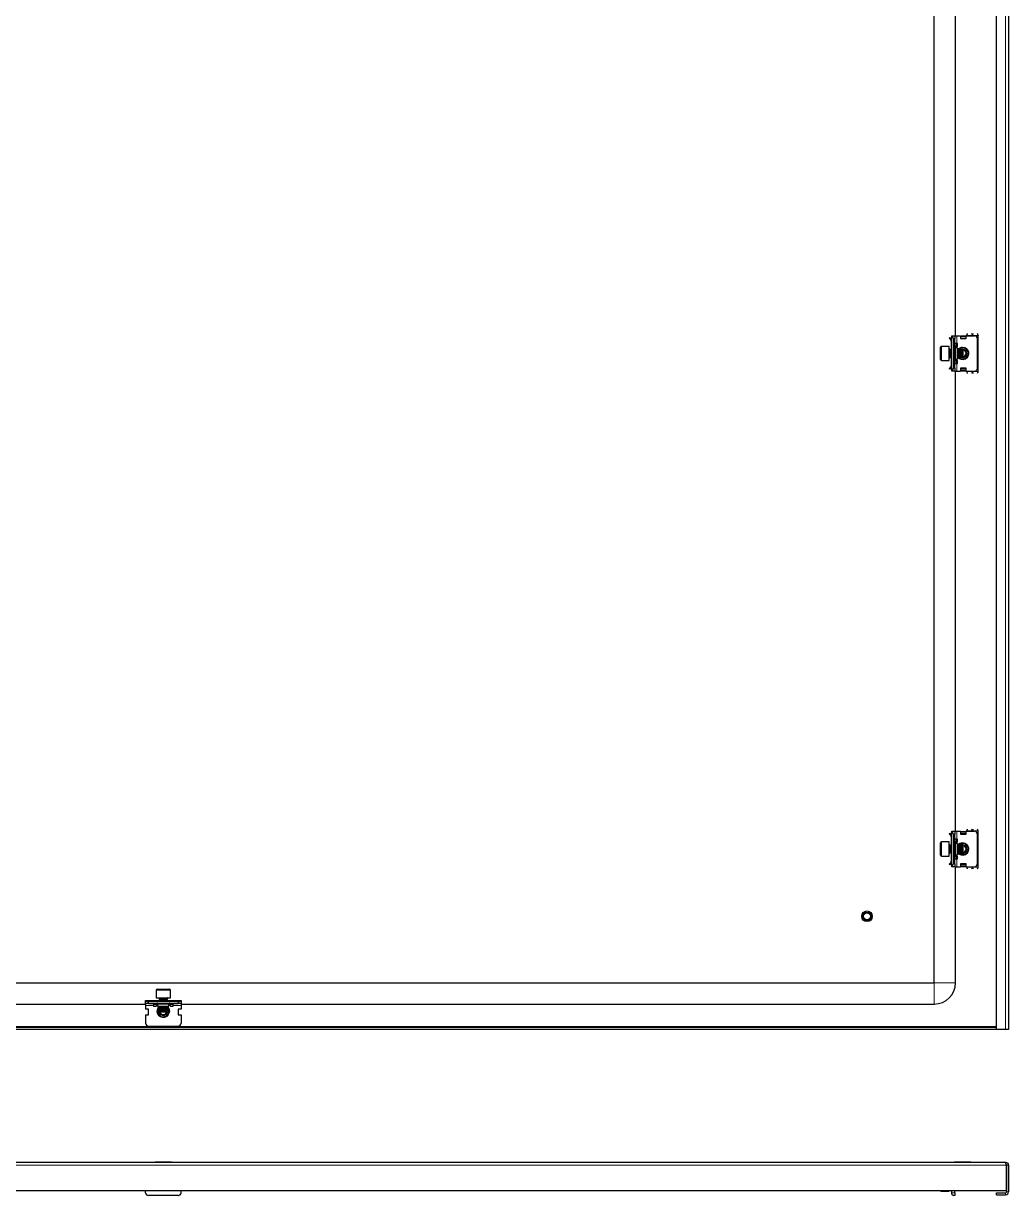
# Model space of a CAD drawing. Header units: millimetres. Extents: x -975 to 2254, y -479 to 1191.
# Drawn here: x 1558 to 2254, y -465 to 363 of the extents above; entities that cross this region are included whole.
import ezdxf

# ---------------------------------------------------------------- set-up
doc = ezdxf.new("R2010")
doc.units = ezdxf.units.MM

msp = doc.modelspace()

# ---------------------------------------------------------------- linework, layer by layer
at = {"color": 7, "linetype": 'Continuous', "lineweight": 25}
for p, q in [((2245.02, -347.52), (2245.02, 1007.48)), ((2253.52, 1007.48), (2253.52, -347.52)), ((2201.02, -314.52), (2201.02, 974.48)), ((2216.02, 142.48), (2216.02, 517.48)), ((2211.96, 141.12), (2211.6, 140.77)), ((2212.58, 139.79), (2211.6, 140.77)), ((2212.93, 140.15), (2211.96, 141.12)), ((2213.31, 141.19), (2213.52, 141.4)), ((2213.52, 142.48), (2215.52, 142.48)), ((2213.52, 142.21), (2213.52, 142.48)), ((2213.52, 117.75), (2213.52, 142.21)), ((2215.52, 142.48), (2215.52, 140.48)), ((2215.52, 142.48), (2217.02, 142.48)), ((2217.02, 142.48), (2219.52, 142.48)), ((2219.52, 142.48), (2219.52, 140.48)), ((2219.77, 142.1), (2220.27, 142.46)), ((2220.27, 142.1), (2219.77, 141.75)), ((2219.77, 141.75), (2219.77, 142.1)), ((2219.77, 140.84), (2219.77, 141.75)), ((2219.77, 140.48), (2219.77, 140.84)), ((2220.27, 142.46), (2220.27, 142.1)), ((2220.27, 142.46), (2222.77, 142.46)), ((2220.27, 142.1), (2222.77, 142.1)), ((2222.77, 142.1), (2222.77, 142.46)), ((2222.77, 142.46), (2223.27, 142.1)), ((2223.27, 141.75), (2222.77, 142.1)), ((2223.27, 142.1), (2223.27, 141.75)), ((2223.27, 141.75), (2223.27, 140.84)), ((2223.27, 140.84), (2223.27, 140.48)), ((2223.32, 142.36), (2223.32, 140.48)), ((2223.52, 142.36), (2223.32, 142.36)), ((2223.52, 142.48), (2229.52, 142.48)), ((2223.52, 140.48), (2223.52, 142.48)), ((2224.02, 142.48), (2224.02, 142.73)), ((2232.02, 117.23), (2232.02, 142.73)), ((2205.52, 125.58), (2205.52, 134.38)), ((2211.52, 134.98), (2206.12, 134.98)), ((2211.52, 124.98), (2211.52, 134.98)), ((2212.13, 132.98), (2211.77, 132.98)), ((2212.52, 132.43), (2212.13, 132.98)), ((2212.13, 131.13), (2212.13, 132.98)), ((2212.91, 132.98), (2212.52, 132.43)), ((2212.58, 139.79), (2212.93, 140.15)), ((2213.13, 132.98), (2212.91, 132.98)), ((2212.91, 131.13), (2212.91, 132.98)), ((2213.02, 140.48), (2213.02, 140.09)), ((2213.02, 138.73), (2213.52, 138.73)), ((2213.02, 138.73), (2213.02, 135.23)), ((2213.52, 135.23), (2213.02, 135.23)), ((2213.02, 135.23), (2213.02, 132.98)), ((2213.52, 132.43), (2213.13, 132.98)), ((2213.13, 131.13), (2213.13, 132.98)), ((2214.52, 140.48), (2214.52, 119.48)), ((2215.52, 119.48), (2215.52, 140.48)), ((2217.02, 136.98), (2215.52, 136.98)), ((2215.84, 134.02), (2217.52, 134.98)), ((2216.02, 134.12), (2216.02, 135.23)), ((2216.02, 135.23), (2216.52, 135.23)), ((2217.52, 133.98), (2216.02, 133.98)), ((2216.52, 135.23), (2217.52, 135.23)), ((2217.52, 136.98), (2217.02, 136.98)), ((2217.52, 134.98), (2217.52, 136.98)), ((2217.52, 125.98), (2217.52, 133.98)), ((2217.91, 132.98), (2217.52, 132.43)), ((2218.13, 132.98), (2217.91, 132.98)), ((2217.91, 131.13), (2217.91, 132.98)), ((2218.52, 132.43), (2218.13, 132.98)), ((2218.13, 131.13), (2218.13, 132.98)), ((2218.91, 132.98), (2218.52, 132.43)), ((2219.13, 132.98), (2218.91, 132.98)), ((2218.91, 131.13), (2218.91, 132.98)), ((2219.52, 132.43), (2219.13, 132.98)), ((2219.13, 131.13), (2219.13, 132.98)), ((2219.44, 132.54), (2219.69, 132.67)), ((2219.52, 140.48), (2223.52, 140.48)), ((2219.91, 132.98), (2219.52, 132.43)), ((2220.13, 132.98), (2219.91, 132.98)), ((2219.91, 131.13), (2219.91, 132.98)), ((2220.52, 132.43), (2220.13, 132.98)), ((2220.13, 131.13), (2220.13, 132.98)), ((2220.73, 132.73), (2220.35, 132.66)), ((2220.91, 132.98), (2220.52, 132.43)), ((2220.96, 132.98), (2220.91, 132.98)), ((2220.91, 131.13), (2220.91, 132.98)), ((2221.52, 132.43), (2220.96, 132.98)), ((2220.96, 126.98), (2220.96, 132.98)), ((2222.04, 132.55), (2221.21, 132.74)), ((2231.52, 119.48), (2231.52, 140.48)), ((2206.12, 124.98), (2211.52, 124.98)), ((2211.77, 126.98), (2212.13, 126.98)), ((2212.13, 126.98), (2212.13, 131.13)), ((2212.13, 126.98), (2212.52, 127.54)), ((2212.52, 130.92), (2212.52, 132.43)), ((2212.52, 127.54), (2212.52, 130.92)), ((2212.52, 127.54), (2212.91, 126.98)), ((2212.91, 126.98), (2212.91, 131.13)), ((2212.91, 126.98), (2213.13, 126.98)), ((2213.02, 126.98), (2213.02, 124.73)), ((2213.02, 124.73), (2213.02, 121.23)), ((2213.02, 124.73), (2213.52, 124.73)), ((2213.13, 126.98), (2213.13, 131.13)), ((2213.13, 126.98), (2213.52, 127.54)), ((2217.52, 124.98), (2215.84, 125.95)), ((2216.02, 125.98), (2217.52, 125.98)), ((2216.02, 124.73), (2216.02, 125.85)), ((2216.52, 124.73), (2216.02, 124.73)), ((2217.52, 124.73), (2216.52, 124.73)), ((2217.52, 127.54), (2217.91, 126.98)), ((2217.52, 122.98), (2217.52, 124.98)), ((2217.91, 126.98), (2217.91, 131.13)), ((2217.91, 126.98), (2218.13, 126.98)), ((2218.13, 126.98), (2218.13, 131.13)), ((2218.13, 126.98), (2218.52, 127.54)), ((2218.52, 130.92), (2218.52, 132.43)), ((2218.52, 127.54), (2218.52, 130.92)), ((2218.52, 127.54), (2218.91, 126.98)), ((2218.91, 126.98), (2218.91, 131.13)), ((2218.91, 126.98), (2219.13, 126.98)), ((2219.13, 126.98), (2219.13, 131.13)), ((2219.13, 126.98), (2219.52, 127.54)), ((2219.69, 127.29), (2219.44, 127.43)), ((2219.52, 130.92), (2219.52, 132.43)), ((2219.52, 127.54), (2219.52, 130.92)), ((2219.52, 127.54), (2219.91, 126.98)), ((2219.91, 126.98), (2219.91, 131.13)), ((2219.91, 126.98), (2220.13, 126.98)), ((2220.13, 126.98), (2220.13, 131.13)), ((2220.13, 126.98), (2220.52, 127.54)), ((2220.52, 130.92), (2220.52, 132.43)), ((2220.52, 127.54), (2220.52, 130.92)), ((2220.52, 127.54), (2220.91, 126.98)), ((2220.91, 126.98), (2220.91, 131.13)), ((2220.91, 126.98), (2220.96, 126.98)), ((2220.96, 126.98), (2221.52, 127.54)), ((2221.52, 127.54), (2221.52, 132.43)), ((2212.58, 120.17), (2211.6, 119.2)), ((2211.96, 118.84), (2211.6, 119.2)), ((2212.93, 119.82), (2211.96, 118.84)), ((2212.58, 120.17), (2212.93, 119.82)), ((2213.02, 121.23), (2213.52, 121.23)), ((2213.02, 119.48), (2213.02, 119.94)), ((2213.52, 118.57), (2213.31, 118.78)), ((2213.52, 117.48), (2213.52, 117.75)), ((2215.52, 117.48), (2213.52, 117.48)), ((2215.52, 122.98), (2217.02, 122.98)), ((2215.52, 119.48), (2215.52, 117.48)), ((2215.52, 117.48), (2217.02, 117.48)), ((2216.02, -207.52), (2216.02, 117.48)), ((2217.02, 122.98), (2217.52, 122.98)), ((2217.02, 117.48), (2219.52, 117.48)), ((2223.52, 119.48), (2219.52, 119.48)), ((2219.52, 119.48), (2219.52, 117.48)), ((2219.77, 119.13), (2219.77, 119.48)), ((2219.77, 118.22), (2219.77, 119.13)), ((2219.77, 117.86), (2219.77, 118.22)), ((2219.77, 118.22), (2220.27, 117.86)), ((2220.27, 117.51), (2219.77, 117.86)), ((2220.27, 117.86), (2220.27, 117.51)), ((2222.77, 117.86), (2220.27, 117.86)), ((2222.77, 117.51), (2220.27, 117.51)), ((2222.77, 117.86), (2223.27, 118.22)), ((2222.77, 117.51), (2222.77, 117.86)), ((2223.27, 117.86), (2222.77, 117.51)), ((2223.27, 119.48), (2223.27, 119.13)), ((2223.27, 119.13), (2223.27, 118.22)), ((2223.27, 118.22), (2223.27, 117.86)), ((2223.32, 119.48), (2223.32, 117.6)), ((2223.32, 117.6), (2223.52, 117.6)), ((2223.52, 117.48), (2223.52, 119.48)), ((2223.52, 117.48), (2229.52, 117.48)), ((2224.02, 117.23), (2224.02, 117.48)), ((2211.52, -215.02), (2206.12, -215.02)), ((2211.52, -225.02), (2211.52, -215.02)), ((2211.96, -208.88), (2211.6, -209.23)), ((2212.58, -210.21), (2211.6, -209.23)), ((2212.93, -209.85), (2211.96, -208.88)), ((2212.58, -210.21), (2212.93, -209.85)), ((2213.02, -209.52), (2213.02, -209.91)), ((2213.02, -211.27), (2213.52, -211.27)), ((2213.02, -211.27), (2213.02, -214.77)), ((2213.52, -214.77), (2213.02, -214.77)), ((2213.02, -214.77), (2213.02, -217.02)), ((2213.31, -208.81), (2213.52, -208.6)), ((2213.52, -207.52), (2215.52, -207.52)), ((2213.52, -207.79), (2213.52, -207.52)), ((2213.52, -232.25), (2213.52, -207.79)), ((2214.52, -209.52), (2214.52, -230.52)), ((2215.52, -207.52), (2215.52, -209.52)), ((2215.52, -207.52), (2217.02, -207.52)), ((2215.52, -230.52), (2215.52, -209.52)), ((2217.02, -213.02), (2215.52, -213.02)), ((2215.84, -215.98), (2217.52, -215.02)), ((2216.02, -215.88), (2216.02, -214.77)), ((2216.02, -214.77), (2216.52, -214.77)), ((2216.52, -214.77), (2217.52, -214.77)), ((2217.02, -207.52), (2219.52, -207.52)), ((2217.52, -213.02), (2217.02, -213.02)), ((2217.52, -215.02), (2217.52, -213.02)), ((2219.52, -207.52), (2219.52, -209.52)), ((2219.52, -209.52), (2223.52, -209.52)), ((2219.77, -207.9), (2220.27, -207.54)), ((2220.27, -207.9), (2219.77, -208.25)), ((2219.77, -208.25), (2219.77, -207.9)), ((2219.77, -209.16), (2219.77, -208.25)), ((2219.77, -209.52), (2219.77, -209.16)), ((2220.27, -207.54), (2220.27, -207.9)), ((2220.27, -207.54), (2222.77, -207.54)), ((2220.27, -207.9), (2222.77, -207.9)), ((2222.77, -207.9), (2222.77, -207.54)), ((2222.77, -207.54), (2223.27, -207.9)), ((2223.27, -208.25), (2222.77, -207.9)), ((2223.27, -207.9), (2223.27, -208.25)), ((2223.27, -208.25), (2223.27, -209.16)), ((2223.27, -209.16), (2223.27, -209.52)), ((2223.32, -207.64), (2223.32, -209.52)), ((2223.52, -207.64), (2223.32, -207.64)), ((2223.52, -209.52), (2223.52, -207.52)), ((2223.52, -207.52), (2229.52, -207.52)), ((2224.02, -207.52), (2224.02, -207.27)), ((2231.52, -230.52), (2231.52, -209.52)), ((2232.02, -232.77), (2232.02, -207.27)), ((2205.52, -224.42), (2205.52, -215.62)), ((2212.13, -217.02), (2211.77, -217.02)), ((2211.77, -223.02), (2212.13, -223.02)), ((2212.52, -217.57), (2212.13, -217.02)), ((2212.13, -218.87), (2212.13, -217.02)), ((2212.13, -223.02), (2212.13, -218.87)), ((2212.13, -223.02), (2212.52, -222.46)), ((2212.91, -217.02), (2212.52, -217.57)), ((2212.52, -219.08), (2212.52, -217.57)), ((2212.52, -222.46), (2212.52, -219.08)), ((2212.52, -222.46), (2212.91, -223.02)), ((2213.13, -217.02), (2212.91, -217.02)), ((2212.91, -218.87), (2212.91, -217.02)), ((2212.91, -223.02), (2212.91, -218.87)), ((2212.91, -223.02), (2213.13, -223.02)), ((2213.02, -223.02), (2213.02, -225.27)), ((2213.52, -217.57), (2213.13, -217.02)), ((2213.13, -218.87), (2213.13, -217.02)), ((2213.13, -223.02), (2213.13, -218.87)), ((2213.13, -223.02), (2213.52, -222.46)), ((2217.52, -216.02), (2216.02, -216.02)), ((2217.52, -224.02), (2217.52, -216.02)), ((2217.91, -217.02), (2217.52, -217.57)), ((2217.52, -222.46), (2217.91, -223.02)), ((2218.13, -217.02), (2217.91, -217.02)), ((2217.91, -218.87), (2217.91, -217.02)), ((2217.91, -223.02), (2217.91, -218.87)), ((2217.91, -223.02), (2218.13, -223.02)), ((2218.52, -217.57), (2218.13, -217.02)), ((2218.13, -218.87), (2218.13, -217.02)), ((2218.13, -223.02), (2218.13, -218.87)), ((2218.13, -223.02), (2218.52, -222.46)), ((2218.91, -217.02), (2218.52, -217.57)), ((2218.52, -219.08), (2218.52, -217.57)), ((2218.52, -222.46), (2218.52, -219.08)), ((2218.52, -222.46), (2218.91, -223.02)), ((2219.13, -217.02), (2218.91, -217.02)), ((2218.91, -218.87), (2218.91, -217.02)), ((2218.91, -223.02), (2218.91, -218.87)), ((2218.91, -223.02), (2219.13, -223.02)), ((2219.52, -217.57), (2219.13, -217.02)), ((2219.13, -218.87), (2219.13, -217.02)), ((2219.13, -223.02), (2219.13, -218.87)), ((2219.13, -223.02), (2219.52, -222.46)), ((2219.44, -217.46), (2219.69, -217.33)), ((2219.69, -222.71), (2219.44, -222.57)), ((2219.91, -217.02), (2219.52, -217.57)), ((2219.52, -219.08), (2219.52, -217.57)), ((2219.52, -222.46), (2219.52, -219.08)), ((2219.52, -222.46), (2219.91, -223.02)), ((2220.13, -217.02), (2219.91, -217.02)), ((2219.91, -218.87), (2219.91, -217.02)), ((2219.91, -223.02), (2219.91, -218.87)), ((2219.91, -223.02), (2220.13, -223.02)), ((2220.52, -217.57), (2220.13, -217.02)), ((2220.13, -218.87), (2220.13, -217.02)), ((2220.13, -223.02), (2220.13, -218.87)), ((2220.13, -223.02), (2220.52, -222.46)), ((2220.73, -217.27), (2220.35, -217.34)), ((2220.91, -217.02), (2220.52, -217.57)), ((2220.52, -219.08), (2220.52, -217.57)), ((2220.52, -222.46), (2220.52, -219.08)), ((2220.52, -222.46), (2220.91, -223.02)), ((2220.96, -217.02), (2220.91, -217.02)), ((2220.91, -218.87), (2220.91, -217.02)), ((2220.91, -223.02), (2220.91, -218.87)), ((2220.91, -223.02), (2220.96, -223.02)), ((2221.52, -217.57), (2220.96, -217.02)), ((2220.96, -223.02), (2220.96, -217.02)), ((2220.96, -223.02), (2221.52, -222.46)), ((2222.04, -217.45), (2221.21, -217.26)), ((2221.52, -222.46), (2221.52, -217.57)), ((2206.12, -225.02), (2211.52, -225.02)), ((2212.58, -229.83), (2211.6, -230.8)), ((2211.96, -231.16), (2211.6, -230.8)), ((2212.93, -230.18), (2211.96, -231.16)), ((2212.58, -229.83), (2212.93, -230.18)), ((2213.02, -225.27), (2213.02, -228.77)), ((2213.02, -225.27), (2213.52, -225.27)), ((2213.02, -228.77), (2213.52, -228.77)), ((2213.02, -230.52), (2213.02, -230.06)), ((2213.52, -231.43), (2213.31, -231.22)), ((2215.52, -227.02), (2217.02, -227.02)), ((2215.52, -230.52), (2215.52, -232.52)), ((2217.52, -225.02), (2215.84, -224.05)), ((2216.02, -224.02), (2217.52, -224.02)), ((2216.02, -225.27), (2216.02, -224.15)), ((2216.52, -225.27), (2216.02, -225.27)), ((2217.52, -225.27), (2216.52, -225.27)), ((2217.02, -227.02), (2217.52, -227.02)), ((2217.52, -227.02), (2217.52, -225.02)), ((2223.52, -230.52), (2219.52, -230.52)), ((2219.52, -230.52), (2219.52, -232.52)), ((2219.77, -230.87), (2219.77, -230.52)), ((2219.77, -231.78), (2219.77, -230.87)), ((2223.27, -230.52), (2223.27, -230.87)), ((2223.27, -230.87), (2223.27, -231.78)), ((2223.32, -230.52), (2223.32, -232.4)), ((2223.52, -232.52), (2223.52, -230.52)), ((2213.52, -232.52), (2213.52, -232.25)), ((2215.52, -232.52), (2213.52, -232.52)), ((2215.52, -232.52), (2217.02, -232.52)), ((2216.02, -314.52), (2216.02, -232.52)), ((2217.02, -232.52), (2219.52, -232.52)), ((2219.77, -232.14), (2219.77, -231.78)), ((2219.77, -231.78), (2220.27, -232.14)), ((2220.27, -232.49), (2219.77, -232.14)), ((2220.27, -232.14), (2220.27, -232.49)), ((2222.77, -232.14), (2220.27, -232.14)), ((2222.77, -232.49), (2220.27, -232.49)), ((2222.77, -232.14), (2223.27, -231.78)), ((2222.77, -232.49), (2222.77, -232.14)), ((2223.27, -232.14), (2222.77, -232.49)), ((2223.27, -231.78), (2223.27, -232.14)), ((2223.32, -232.4), (2223.52, -232.4)), ((2223.52, -232.52), (2229.52, -232.52)), ((2224.02, -232.77), (2224.02, -232.52)), ((1112.02, -314.52), (2201.02, -314.52)), ((1651.52, -319.62), (1651.52, -325.02)), ((1652.12, -319.02), (1660.58, -319.02)), ((1660.58, -319.02), (1660.92, -319.02)), ((1661.52, -325.02), (1661.52, -319.62)), ((1112.02, -329.52), (1644.02, -329.52)), ((1644.02, -329.02), (1644.02, -327.02)), ((1644.02, -327.02), (1644.29, -327.02)), ((1646.02, -329.02), (1644.02, -329.02)), ((1644.02, -329.02), (1644.02, -330.52)), ((1644.02, -330.52), (1644.02, -333.02)), ((1644.29, -327.02), (1668.75, -327.02)), ((1667.02, -328.02), (1646.02, -328.02)), ((1646.02, -329.02), (1667.02, -329.02)), ((1649.52, -329.02), (1649.52, -330.52)), ((1649.52, -329.52), (1652.38, -329.52)), ((1649.52, -330.52), (1649.52, -331.02)), ((1649.52, -331.02), (1651.52, -331.02)), ((1651.52, -325.02), (1661.14, -325.02)), ((1651.52, -331.02), (1652.49, -329.34)), ((1652.52, -329.52), (1652.52, -331.02)), ((1652.52, -331.02), (1660.52, -331.02)), ((1653.52, -325.27), (1653.52, -325.63)), ((1653.52, -325.63), (1654.07, -326.02)), ((1653.52, -325.63), (1655.37, -325.63)), ((1654.07, -326.02), (1653.52, -326.41)), ((1653.52, -326.41), (1653.52, -326.63)), ((1653.52, -326.41), (1655.37, -326.41)), ((1653.52, -326.63), (1654.07, -327.02)), ((1653.52, -326.63), (1655.37, -326.63)), ((1654.07, -331.02), (1653.52, -331.41)), ((1654.07, -326.02), (1655.58, -326.02)), ((1655.37, -325.63), (1659.52, -325.63)), ((1655.37, -326.41), (1659.52, -326.41)), ((1655.37, -326.63), (1659.52, -326.63)), ((1655.58, -326.02), (1658.96, -326.02)), ((1658.96, -326.02), (1659.52, -325.63)), ((1659.52, -326.41), (1658.96, -326.02)), ((1658.96, -327.02), (1659.52, -326.63)), ((1659.52, -331.41), (1658.96, -331.02)), ((1659.52, -325.63), (1659.52, -325.27)), ((1659.52, -326.63), (1659.52, -326.41)), ((1660.52, -331.02), (1660.52, -329.52)), ((1660.55, -329.34), (1661.52, -331.02)), ((1660.65, -329.52), (1663.52, -329.52)), ((1661.14, -325.02), (1661.52, -325.02)), ((1661.52, -331.02), (1663.52, -331.02)), ((1663.52, -330.52), (1663.52, -329.02)), ((1663.52, -331.02), (1663.52, -330.52)), ((1669.02, -329.02), (1667.02, -329.02)), ((1668.75, -327.02), (1669.02, -327.02)), ((1669.02, -327.02), (1669.02, -329.02)), ((1669.02, -329.02), (1669.02, -330.52)), ((1669.02, -329.52), (2201.02, -329.52)), ((1669.02, -330.52), (1669.02, -333.02)), ((1646.02, -333.02), (1644.02, -333.02)), ((1644.02, -337.02), (1644.02, -343.02)), ((1644.02, -337.02), (1646.02, -337.02)), ((1646.02, -337.02), (1646.02, -333.02)), ((1653.52, -331.41), (1653.52, -331.63)), ((1653.52, -331.41), (1655.37, -331.41)), ((1653.52, -331.63), (1654.07, -332.02)), ((1653.52, -331.63), (1655.37, -331.63)), ((1654.07, -332.02), (1653.52, -332.41)), ((1653.52, -332.41), (1653.52, -332.63)), ((1653.52, -332.41), (1655.37, -332.41)), ((1653.52, -332.63), (1654.07, -333.02)), ((1653.52, -332.63), (1655.37, -332.63)), ((1654.07, -333.02), (1653.52, -333.41)), ((1653.52, -333.41), (1653.52, -333.63)), ((1653.52, -333.41), (1655.37, -333.41)), ((1653.52, -333.63), (1654.07, -334.02)), ((1653.52, -333.63), (1655.37, -333.63)), ((1654.07, -334.02), (1653.52, -334.41)), ((1653.52, -334.41), (1653.52, -334.46)), ((1653.52, -334.41), (1655.37, -334.41)), ((1653.52, -334.46), (1654.07, -335.02)), ((1653.52, -334.46), (1659.29, -334.46)), ((1653.84, -333.85), (1653.77, -334.23)), ((1653.77, -334.71), (1653.96, -335.54)), ((1653.83, -333.19), (1653.96, -332.94)), ((1654.07, -332.02), (1655.58, -332.02)), ((1654.07, -333.02), (1655.58, -333.02)), ((1654.07, -334.02), (1655.58, -334.02)), ((1654.07, -335.02), (1658.78, -335.02)), ((1655.37, -331.41), (1659.52, -331.41)), ((1655.37, -331.63), (1659.52, -331.63)), ((1655.37, -332.41), (1659.52, -332.41)), ((1655.37, -332.63), (1659.52, -332.63)), ((1655.37, -333.41), (1659.52, -333.41)), ((1655.37, -333.63), (1659.52, -333.63)), ((1655.37, -334.41), (1659.52, -334.41)), ((1655.58, -332.02), (1658.96, -332.02)), ((1655.58, -333.02), (1658.96, -333.02)), ((1655.58, -334.02), (1658.96, -334.02)), ((1658.78, -335.02), (1658.96, -335.02)), ((1658.96, -332.02), (1659.52, -331.63)), ((1659.52, -332.41), (1658.96, -332.02)), ((1658.96, -333.02), (1659.52, -332.63)), ((1659.52, -333.41), (1658.96, -333.02)), ((1658.96, -334.02), (1659.52, -333.63)), ((1659.52, -334.41), (1658.96, -334.02)), ((1658.96, -335.02), (1659.52, -334.46)), ((1659.07, -332.94), (1659.21, -333.19)), ((1659.29, -334.46), (1659.52, -334.46)), ((1659.52, -331.63), (1659.52, -331.41)), ((1659.52, -332.63), (1659.52, -332.41)), ((1659.52, -333.63), (1659.52, -333.41)), ((1659.52, -334.46), (1659.52, -334.41)), ((1669.02, -333.02), (1667.02, -333.02)), ((1667.02, -333.02), (1667.02, -337.02)), ((1667.02, -337.02), (1669.02, -337.02)), ((1669.02, -337.02), (1669.02, -343.02)), ((2245.02, -346.02), (1068.02, -346.02)), ((2245.02, -347.52), (1068.02, -347.52)), ((1646.02, -345.02), (1667.02, -345.02)), ((2251.42, -347.52), (2245.02, -347.52)), ((2253.52, -347.52), (2251.42, -347.52)), ((1061.62, -441.26), (2251.42, -441.26)), ((1650.73, -440.96), (1650.73, -441.26)), ((1650.73, -440.96), (1662.3, -440.96)), ((1662.3, -441.26), (1662.3, -440.96)), ((2215.23, -440.96), (2215.23, -441.26)), ((2215.23, -440.96), (2226.39, -440.96)), ((2226.39, -440.96), (2226.8, -440.96)), ((2226.8, -441.26), (2226.8, -440.96)), ((2251.82, -443.36), (2251.82, -461.26)), ((2253.52, -443.36), (2252.02, -443.36)), ((2252.02, -443.36), (2252.02, -462.16)), ((2253.52, -443.36), (2253.52, -462.16)), ((1061.22, -461.26), (2251.82, -461.26)), ((1644.02, -462.76), (1644.02, -461.26)), ((1669.02, -462.76), (1669.02, -461.26)), ((2206.12, -461.76), (2211.52, -461.76)), ((2211.52, -461.76), (2211.52, -461.26)), ((2213.02, -461.76), (2213.52, -461.76)), ((2213.52, -462.76), (2213.52, -461.26)), ((2213.52, -463.76), (2213.52, -462.76)), ((2215.52, -462.76), (2215.52, -461.26)), ((2215.52, -462.76), (2215.52, -464.76)), ((2245.02, -464.26), (2245.02, -462.76)), ((2245.02, -462.76), (2251.42, -462.76)), ((1667.02, -464.76), (1646.02, -464.76)), ((2213.52, -463.76), (2214.52, -464.76)), ((2215.52, -464.76), (2214.52, -464.76)), ((2245.02, -464.26), (2251.42, -464.26))]:
    msp.add_line(p, q, dxfattribs=at)
at = {"color": 8, "linetype": 'Continuous', "lineweight": 18}
for p, q in [((2251.42, 1007.48), (2251.42, -347.52)), ((2213.52, 140.98), (2213.31, 141.19)), ((2217.02, 136.98), (2217.02, 142.48)), ((2223.27, 140.84), (2219.77, 140.84)), ((2224.02, 142.73), (2228.02, 142.73)), ((2232.02, 142.73), (2228.02, 142.73)), ((2206.12, 134.98), (2206.12, 124.98)), ((2211.77, 132.98), (2211.77, 127.21)), ((2213.52, 140.48), (2213.02, 140.48)), ((2215.52, 140.48), (2214.52, 140.48)), ((2216.02, 133.98), (2216.02, 125.98)), ((2216.52, 135.23), (2216.52, 136.98)), ((2211.77, 127.21), (2211.77, 126.98)), ((2216.52, 122.98), (2216.52, 124.73)), ((2213.52, 119.48), (2213.02, 119.48)), ((2213.52, 118.98), (2213.31, 118.78)), ((2214.52, 119.48), (2215.52, 119.48)), ((2217.02, 117.48), (2217.02, 122.98)), ((2219.77, 119.13), (2223.27, 119.13)), ((2228.02, 117.23), (2224.02, 117.23)), ((2232.02, 117.23), (2228.02, 117.23)), ((2206.12, -215.02), (2206.12, -225.02)), ((2213.52, -209.52), (2213.02, -209.52)), ((2213.52, -209.02), (2213.31, -208.81)), ((2215.52, -209.52), (2214.52, -209.52)), ((2216.52, -214.77), (2216.52, -213.02)), ((2217.02, -213.02), (2217.02, -207.52)), ((2223.27, -209.16), (2219.77, -209.16)), ((2224.02, -207.27), (2228.02, -207.27)), ((2232.02, -207.27), (2228.02, -207.27)), ((2211.77, -217.02), (2211.77, -222.79)), ((2211.77, -222.79), (2211.77, -223.02)), ((2216.02, -216.02), (2216.02, -224.02)), ((2213.52, -230.52), (2213.02, -230.52)), ((2213.52, -231.02), (2213.31, -231.22)), ((2214.52, -230.52), (2215.52, -230.52)), ((2216.52, -227.02), (2216.52, -225.27)), ((2217.02, -232.52), (2217.02, -227.02)), ((2219.77, -230.87), (2223.27, -230.87)), ((2228.02, -232.77), (2224.02, -232.77)), ((2232.02, -232.77), (2228.02, -232.77)), ((2201.02, -314.52), (2216.02, -314.52)), ((2201.02, -314.52), (2201.02, -329.52)), ((1661.14, -319.62), (1651.52, -319.62)), ((1661.52, -319.62), (1661.14, -319.62)), ((1644.02, -330.52), (1649.52, -330.52)), ((1646.02, -328.02), (1646.02, -329.02)), ((1660.52, -329.52), (1652.52, -329.52)), ((1659.52, -325.27), (1653.52, -325.27)), ((1663.52, -330.52), (1669.02, -330.52)), ((1667.02, -329.02), (1667.02, -328.02)), ((2245.02, -345.42), (1068.02, -345.42)), ((1061.22, -443.36), (2251.82, -443.36)), ((2206.12, -461.26), (2206.12, -461.76)), ((2213.52, -462.76), (2215.52, -462.76)), ((2251.42, -462.76), (2251.42, -464.26)), ((2252.02, -462.16), (2253.52, -462.16))]:
    msp.add_line(p, q, dxfattribs=at)
at = {"color": 7, "linetype": 'Continuous', "lineweight": 25, "flags": 128}
for points in [[(2220.35, 127.3), (2220.48, 127.28), (2220.73, 127.24)], [(2220.35, -222.7), (2220.48, -222.72), (2220.73, -222.76)], [(1659.26, -334.23), (1659.22, -333.98), (1659.2, -333.85)]]:
    msp.add_lwpolyline(points, dxfattribs=at)
at = {"color": 7, "linetype": 'Continuous', "lineweight": 25}
for radius in [3.75, 3, 2.5]:
    msp.add_circle((2153.52, -267.52), radius, dxfattribs=at)
for centre, radius, start, end in [((2214.02, 140.48), 1, 135, 180), ((2212.52, 140.48), 2, 0, 60), ((2229.52, 140.48), 2, 0, 90), ((2206.12, 134.38), 0.6, 90, 180), ((2211.77, 133.23), 0.25, 180, 270), ((2216.02, 134.48), 0.5, 180, 270), ((2221.02, 129.98), 4, 90, 134.28235), ((2221.02, 129.98), 4, 225.71765, 90), ((2221.02, 129.98), 3, 254.33161, 105.66839), ((2221.02, 129.98), 2.76, 274.01261, 68.2426), ((2206.12, 125.58), 0.6, 180, 270), ((2211.77, 126.73), 0.25, 90, 180), ((2216.02, 125.48), 0.5, 90, 180), ((2221.02, 129.98), 2.45, 281.79772, 78.20228), ((2214.02, 119.48), 1, 180, 225), ((2212.52, 119.48), 2, 300, 0), ((2229.52, 119.48), 2, 270, 0), ((2206.12, -215.62), 0.6, 90, 180), ((2214.02, -209.52), 1, 135, 180), ((2212.52, -209.52), 2, 0, 60), ((2229.52, -209.52), 2, 0, 90), ((2211.77, -216.77), 0.25, 180, 270), ((2211.77, -223.27), 0.25, 90, 180), ((2216.02, -215.52), 0.5, 180, 270), ((2221.02, -220.02), 4, 90, 134.28235), ((2221.02, -220.02), 4, 225.71765, 90), ((2221.02, -220.02), 3, 254.33161, 105.66839), ((2221.02, -220.02), 2.76, 274.01261, 68.2426), ((2221.02, -220.02), 2.45, 281.79772, 78.20228), ((2206.12, -224.42), 0.6, 180, 270), ((2214.02, -230.52), 1, 180, 225), ((2212.52, -230.52), 2, 300, 0), ((2216.02, -224.52), 0.5, 90, 180), ((2229.52, -230.52), 2, 270, 0), ((2201.02, -314.52), 15, 270, 0), ((1652.12, -319.62), 0.6, 90, 180), ((1660.92, -319.62), 0.6, 0, 90), ((1646.02, -326.02), 2, 210, 270), ((1652.02, -329.52), 0.5, 0, 90), ((1653.27, -325.27), 0.25, 0, 90), ((1659.77, -325.27), 0.25, 90, 180), ((1661.02, -329.52), 0.5, 90, 180), ((1667.02, -326.02), 2, 270, 330), ((1656.52, -334.52), 4, 135.71765, 0), ((1656.52, -334.52), 3, 164.33161, 15.66839), ((1656.52, -334.52), 2.76, 201.7574, 355.98739), ((1656.52, -334.52), 2.45, 191.79772, 291.7574), ((1656.52, -334.52), 2.45, 291.7574, 348.20228), ((1656.52, -334.52), 4, 0, 44.28235), ((1646.02, -343.02), 2, 180, 270), ((1667.02, -343.02), 2, 270, 0), ((1646.02, -462.76), 2, 180, 270), ((1667.02, -462.76), 2, 270, 0), ((2206.12, -461.16), 0.6, 189.59407, 270), ((2251.42, -462.16), 2.1, 270, 0), ((2251.42, -462.16), 0.6, 270, 0)]:
    msp.add_arc(centre, radius, start, end, dxfattribs=at)
at = {"color": 8, "linetype": 'Continuous', "lineweight": 18}
for centre, start, end in [((2221.02, 129.98), 218.94244, 90), ((2221.02, 129.98), 90, 141.05756), ((2221.02, -220.02), 218.94244, 90), ((2221.02, -220.02), 90, 141.05756), ((1656.52, -334.52), 128.94244, 0), ((1656.52, -334.52), 0, 51.05756)]:
    msp.add_arc(centre, 4.5, start, end, dxfattribs=at)
at = {"color": 7, "linetype": 'Continuous', "lineweight": 25}
for points, knots in [([(2224.02, 142.73), (2224.07, 142.85), (2224.16, 143.09), (2224.3, 143.44), (2224.45, 143.77), (2224.54, 143.96), (2224.59, 144.06)], [0, 0, 0, 0, 0.247454, 0.50208, 0.749534, 1, 1, 1, 1]), ([(2227.45, 144.05), (2227.53, 143.89), (2227.7, 143.54), (2227.89, 143.05), (2228, 142.77), (2228.02, 142.73)], [0, 0, 0, 0, 0.415483, 0.917152, 1, 1, 1, 1]), ([(2228.02, 142.73), (2228.11, 142.98), (2228.3, 143.46), (2228.49, 143.86), (2228.59, 144.06)], [0, 0, 0, 0, 0.502065, 1, 1, 1, 1]), ([(2231.45, 144.05), (2231.53, 143.89), (2231.7, 143.54), (2231.89, 143.05), (2232, 142.77), (2232.02, 142.73)], [0, 0, 0, 0, 0.415483, 0.917152, 1, 1, 1, 1]), ([(2213.02, 138.73), (2213, 138.92), (2212.97, 139.21), (2212.78, 139.57), (2212.65, 139.72), (2212.58, 139.79)], [0, 0, 0, 0, 0.485042, 0.738404, 1, 1, 1, 1]), ([(2213.52, 138.73), (2213.49, 138.97), (2213.44, 139.46), (2213.15, 139.92), (2212.96, 140.12), (2212.93, 140.15)], [0, 0, 0, 0, 0.461863, 0.923726, 1, 1, 1, 1]), ([(2212.58, 120.17), (2212.7, 120.32), (2212.88, 120.55), (2213, 120.93), (2213.01, 121.13), (2213.02, 121.23)], [0, 0, 0, 0, 0.4850424, 0.7384039, 1, 1, 1, 1]), ([(2212.93, 119.82), (2213.08, 120.01), (2213.39, 120.39), (2213.51, 120.91), (2213.52, 121.19), (2213.52, 121.23)], [0, 0, 0, 0, 0.461863, 0.923726, 1, 1, 1, 1]), ([(2224.59, 115.92), (2224.51, 116.08), (2224.34, 116.42), (2224.14, 116.91), (2224.03, 117.19), (2224.02, 117.23)], [0, 0, 0, 0, 0.415483, 0.917152, 1, 1, 1, 1]), ([(2228.02, 117.23), (2227.92, 116.99), (2227.73, 116.5), (2227.54, 116.11), (2227.45, 115.91)], [0, 0, 0, 0, 0.502065, 1, 1, 1, 1]), ([(2228.59, 115.92), (2228.51, 116.08), (2228.34, 116.42), (2228.14, 116.91), (2228.03, 117.19), (2228.02, 117.23)], [0, 0, 0, 0, 0.415483, 0.917152, 1, 1, 1, 1]), ([(2232.02, 117.23), (2231.92, 116.99), (2231.73, 116.5), (2231.54, 116.11), (2231.45, 115.91)], [0, 0, 0, 0, 0.5020654, 1, 1, 1, 1]), ([(2224.02, -207.27), (2224.07, -207.15), (2224.16, -206.91), (2224.3, -206.56), (2224.45, -206.23), (2224.54, -206.04), (2224.59, -205.94)], [0, 0, 0, 0, 0.2474545, 0.5020799, 0.7495343, 1, 1, 1, 1]), ([(2227.45, -205.95), (2227.53, -206.11), (2227.7, -206.46), (2227.89, -206.95), (2228, -207.23), (2228.02, -207.27)], [0, 0, 0, 0, 0.415483, 0.917152, 1, 1, 1, 1]), ([(2228.02, -207.27), (2228.11, -207.02), (2228.3, -206.54), (2228.49, -206.14), (2228.59, -205.94)], [0, 0, 0, 0, 0.502065, 1, 1, 1, 1]), ([(2231.45, -205.95), (2231.53, -206.11), (2231.7, -206.46), (2231.89, -206.95), (2232, -207.23), (2232.02, -207.27)], [0, 0, 0, 0, 0.415483, 0.917152, 1, 1, 1, 1]), ([(2213.02, -211.27), (2213, -211.08), (2212.97, -210.79), (2212.78, -210.43), (2212.65, -210.28), (2212.58, -210.21)], [0, 0, 0, 0, 0.4850424, 0.7384039, 1, 1, 1, 1]), ([(2213.52, -211.27), (2213.49, -211.03), (2213.44, -210.54), (2213.15, -210.08), (2212.96, -209.88), (2212.93, -209.85)], [0, 0, 0, 0, 0.461863, 0.923726, 1, 1, 1, 1]), ([(2212.58, -229.83), (2212.7, -229.68), (2212.88, -229.45), (2213, -229.07), (2213.01, -228.87), (2213.02, -228.77)], [0, 0, 0, 0, 0.4850424, 0.7384039, 1, 1, 1, 1]), ([(2212.93, -230.18), (2213.08, -229.99), (2213.39, -229.61), (2213.51, -229.09), (2213.52, -228.81), (2213.52, -228.77)], [0, 0, 0, 0, 0.461863, 0.923726, 1, 1, 1, 1]), ([(2224.59, -234.08), (2224.51, -233.92), (2224.34, -233.58), (2224.14, -233.09), (2224.03, -232.81), (2224.02, -232.77)], [0, 0, 0, 0, 0.415483, 0.917152, 1, 1, 1, 1]), ([(2228.02, -232.77), (2227.92, -233.01), (2227.73, -233.5), (2227.54, -233.89), (2227.45, -234.09)], [0, 0, 0, 0, 0.5020654, 1, 1, 1, 1]), ([(2228.59, -234.08), (2228.51, -233.92), (2228.34, -233.58), (2228.14, -233.09), (2228.03, -232.81), (2228.02, -232.77)], [0, 0, 0, 0, 0.415483, 0.917152, 1, 1, 1, 1]), ([(2232.02, -232.77), (2231.92, -233.01), (2231.73, -233.5), (2231.54, -233.89), (2231.45, -234.09)], [0, 0, 0, 0, 0.502065, 1, 1, 1, 1]), ([(2251.42, -441.26), (2251.7, -441.26), (2251.97, -441.32), (2252.48, -441.53), (2252.71, -441.68), (2253.1, -442.07), (2253.25, -442.3), (2253.46, -442.82), (2253.52, -443.09), (2253.52, -443.36)], [0, 0, 0, 0, 0.25, 0.25, 0.5, 0.5, 0.75, 0.75, 1, 1, 1, 1]), ([(2251.82, -443.36), (2251.78, -443.09), (2251.75, -442.81), (2251.68, -442.31), (2251.65, -442.07), (2251.58, -441.69), (2251.55, -441.53), (2251.48, -441.32), (2251.45, -441.26), (2251.42, -441.26)], [0, 0, 0, 0, 0.25, 0.25, 0.5, 0.5, 0.75, 0.75, 1, 1, 1, 1]), ([(2251.76, -442.89), (2251.79, -442.91), (2251.96, -443.01), (2251.99, -443.21), (2252.02, -443.36)], [0, 0, 0, 0, 0.2077128, 1, 1, 1, 1]), ([(2213.02, -461.76), (2213, -461.66), (2212.96, -461.51), (2212.82, -461.34), (2212.74, -461.28), (2212.72, -461.26)], [0, 0, 0, 0, 0.60297, 0.917931, 1, 1, 1, 1]), ([(2213.52, -461.76), (2213.5, -461.67), (2213.46, -461.5), (2213.22, -461.34), (2213.11, -461.26)], [0, 0, 0, 0, 0.5741301, 1, 1, 1, 1])]:
    msp.add_open_spline(points, degree=3, knots=knots, dxfattribs=at)

doc.saveas('drawing.dxf')
